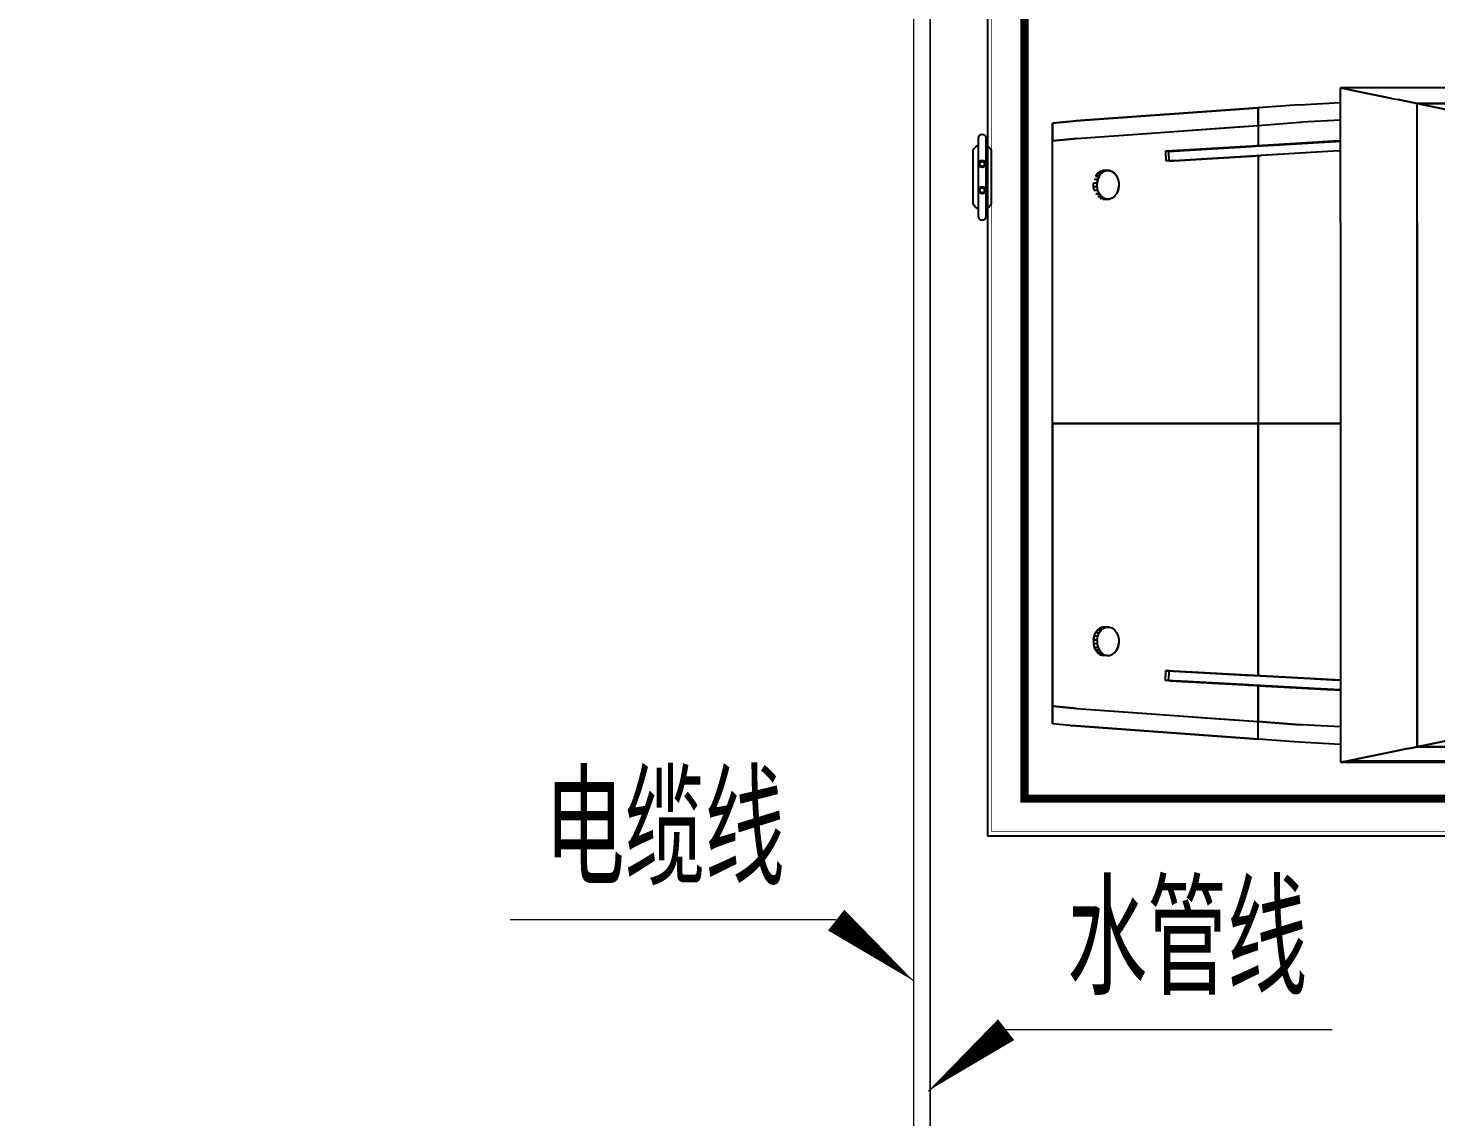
# Model space of a CAD drawing. Header units: millimetres. Extents: x -1003406 to 3312184, y 81337 to 716393.
# Drawn here: x 1476079 to 1484629, y 188892 to 195506 of the extents above; entities that cross this region are included whole.
import ezdxf

# ---------------------------------------------------------------- set-up
doc = ezdxf.new("R2010")
doc.units = ezdxf.units.MM
doc.header["$LTSCALE"] = 10
doc.linetypes.add('-6_350_HOLE$0$DASH', pattern=[0.35, 0.25, -0.1])
doc.layers.get('0').update_dxf_attribs({"linetype": 'CONTINUOUS'})
for name, color, linetype in [('PUB_TEXT', 7, 'CONTINUOUS'), ('W- bollard系船栓', 4, 'CONTINUOUS'), ('W-_ANTICOLLISION防撞措施', 192, 'CONTINUOUS'), ('W-FLOAT_BOWL浮筒', 253, 'CONTINUOUS'), ('W-STEEL_FRAME钢架', 3, 'CONTINUOUS'), ('配筋率', 61, 'CONTINUOUS')]:
    doc.layers.add(name, color=color, linetype=linetype)
doc.layers.add('文字及标注', color=3, linetype='CONTINUOUS', lineweight=15)
doc.styles.add('_TCH_DIM', font='SIMPLEX', dxfattribs={"bigfont": 'GBCBIG'})

# ---------------------------------------------------------------- blocks, each defined once
blk = doc.blocks.new('$matou$00000081')
at = {"elevation": 0}
for points in [[(115.4, -12.5, 1.151757), (115.4, 12.5), (-115.4, 12.5, 1.151757), (-115.4, -12.5), (115.4, -12.5)], [(-96.2, 12.5, -0.182727), (-79.9, 27.6), (80.9, 27.6, -0.182727), (97.2, 12.5)], [(97.2, -12.5, -0.182727), (80.9, -27.6), (-79.9, -27.6, -0.182727), (-96.2, -12.5, -0.127039)]]:
    blk.add_lwpolyline(points, format="xyb", dxfattribs=at)
for centre, radius in [((-39.5, 0, 0), 10.9), ((-39.5, 0, 0), 7.27), ((40.5, 0, 0), 10.9), ((40.5, 0, 0), 7.27)]:
    blk.add_circle(centre, radius)
blk = doc.blocks.new('$matou$00000062')
at = {"color": 0, "linetype": 'Continuous'}
for p, q in [((-1659.6, 7196.1), (-1650.7, 7299.6)), ((-1650.7, 7299.6), (-1659.6, 7196.1)), ((-1650.7, 7299.2), (-1554.1, 7300)), ((-1650.7, 7299.2), (-1650.7, 7300)), ((-1650.7, 7300), (-1554.1, 7300)), ((-1650.7, 7299.2), (-1554.1, 7300)), ((-1554.1, 7299.6), (-1650.7, 7299.6)), ((-1554.1, 7299.6), (-1650.7, 7299.6)), ((-1650.7, 7299.2), (-1554.1, 7299.2)), ((-1606.1, 7300), (-1606.1, 7300)), ((-1606.1, 7300), (-1606.1, 7300)), ((-1563.1, 7196.1), (-1554.1, 7299.2)), ((-1554.1, 7299.2), (-1563.1, 7196.1)), ((-1563.1, 7196.1), (-1554.1, 7299.2)), ((-1554.1, 7300), (-1554.1, 7299.2)), ((0, 7299.6), (-1554.1, 7299.6)), ((0, 7299.6), (-1554.1, 7299.6)), ((0, 7299.6), (0, 7196.1)), ((0, 7196.1), (0, 7299.6)), ((1554.1, 7299.6), (0, 7299.6)), ((0, 7299.6), (1554.1, 7299.6)), ((0, 7196.1), (0, 7299.6)), ((0, 7196.1), (0, 7299.6)), ((1554.1, 7299.2), (1554.1, 7300)), ((1650.7, 7300), (1554.1, 7300)), ((1650.7, 7300), (1554.1, 7299.2)), ((1650.7, 7300), (1554.1, 7299.2)), ((1554.1, 7299.6), (1650.7, 7299.6)), ((1554.1, 7299.6), (1650.7, 7299.6)), ((1563.1, 7196.1), (1554.1, 7299.2)), ((1554.1, 7299.2), (1563.1, 7196.1)), ((1650.7, 7299.2), (1554.1, 7299.2)), ((1563.1, 7196.1), (1554.1, 7299.2)), ((1606.1, 7300), (1606.1, 7300)), ((1606.1, 7300), (1606.1, 7300)), ((1650.7, 7300), (1650.7, 7299.2)), ((1659.6, 7196.1), (1650.7, 7299.6)), ((1659.6, 7196.1), (1650.7, 7299.6)), ((-1662.6, 7162.1), (-1659.6, 7196.1)), ((-1659.6, 7196.1), (-1662.6, 7162.1)), ((-1563.1, 7196.1), (-1566.4, 7157.9)), ((-1563.1, 7196.1), (-1566.4, 7157.9)), ((-1566.4, 7157.9), (-1563.1, 7196.1)), ((0, 7196.1), (0, 6741.8)), ((0, 6741.8), (0, 7196.1)), ((0, 7196.1), (0, 6741.8)), ((0, 6741.8), (0, 7196.1)), ((1566.4, 7157.9), (1563.1, 7196.1)), ((1563.1, 7196.1), (1566.4, 7157.9)), ((1563.1, 7196.1), (1566.4, 7157.9)), ((1662.6, 7162.1), (1659.6, 7196.1)), ((1659.6, 7196.1), (1662.6, 7162.1)), ((-1734.6, 6084.7), (-1662.6, 7162.4)), ((-1662.6, 7162.1), (-1734.6, 6084.4)), ((-1734.6, 6084.4), (-1662.6, 7162.1)), ((-1734.6, 6084.7), (-1662.6, 7161.7)), ((-1734.6, 6084), (-1662.6, 7161.7)), ((-1734.6, 6084.7), (-1662.6, 7161.7)), ((-1662.6, 7161.7), (-1662.6, 7162.4)), ((-1566.4, 7157.9), (-1638.1, 6084.4)), ((-1566.4, 7157.9), (-1638.1, 6084.4)), ((-1566.4, 7157.9), (-1594.2, 6741.8)), ((1566.4, 7157.9), (1638.1, 6084.4)), ((1566.4, 7157.9), (1638.1, 6084.4)), ((1566.4, 7157.9), (1594.2, 6741.8)), ((1662.6, 7161.7), (1662.6, 7162.4)), ((1734.6, 6084.7), (1662.6, 7162.4)), ((1662.6, 7162.1), (1734.6, 6084.4)), ((1662.6, 7162.1), (1734.6, 6084.4)), ((1734.6, 6084.7), (1662.6, 7161.7)), ((1734.6, 6084), (1662.6, 7161.7)), ((1734.6, 6084.7), (1662.6, 7161.7)), ((-1373.6, 7033.6), (-1358.8, 7045.3)), ((-1358.8, 7045.3), (-1358.8, 7023.8)), ((-1358.8, 7023.8), (-1358.8, 7045.3)), ((-1340.8, 7032), (-1340.8, 7053.5)), ((-1340.8, 7032), (-1340.8, 7053.5)), ((-1320.7, 7036.1), (-1320.7, 7057.6)), ((-1320.7, 7036.1), (-1320.7, 7057.6)), ((-1300.1, 7057.3), (-1320.7, 7057.6)), ((-1300.1, 7035.8), (-1300.1, 7057.3)), ((-1300.1, 7035.8), (-1300.1, 7057.3)), ((-1280.3, 7052.7), (-1300.1, 7057.3)), ((-1280.3, 7031.2), (-1280.3, 7052.7)), ((-1280.3, 7031.2), (-1280.3, 7052.7)), ((-1262.6, 7022.6), (-1262.6, 7044)), ((-1262.6, 7044), (-1262.6, 7022.6)), ((1135.6, 7033.6), (1150.4, 7045.3)), ((1150.4, 7045.3), (1135.6, 7033.6)), ((1168.4, 7053.5), (1150.4, 7045.3)), ((1168.4, 7053.5), (1150.4, 7045.3)), ((1150.4, 7023.8), (1150.4, 7045.3)), ((1150.4, 7023.8), (1150.4, 7045.3)), ((1188.4, 7057.6), (1168.4, 7053.5)), ((1168.4, 7053.5), (1188.4, 7057.6)), ((1168.4, 7032), (1168.4, 7053.5)), ((1168.4, 7032), (1168.4, 7053.5)), ((1188.4, 7036.1), (1188.4, 7057.6)), ((1188.4, 7057.6), (1188.4, 7036.1)), ((1188.4, 7057.6), (1209, 7057.3)), ((1188.4, 7057.6), (1209, 7057.3)), ((1209, 7057.3), (1209, 7035.8)), ((1209, 7057.3), (1209, 7035.8)), ((1209, 7057.3), (1228.9, 7052.7)), ((1209, 7057.3), (1228.9, 7052.7)), ((1228.9, 7052.7), (1228.9, 7031.2)), ((1228.9, 7052.7), (1246.5, 7044)), ((1228.9, 7052.7), (1228.9, 7031.2)), ((1246.5, 7044), (1228.9, 7052.7)), ((1246.5, 7044), (1260.9, 7031.9)), ((1246.5, 7022.6), (1246.5, 7044)), ((1246.5, 7044), (1246.5, 7022.6)), ((1260.9, 7031.9), (1246.5, 7044)), ((-1390.2, 6964.6), (-1390.2, 6986.1)), ((-1390.2, 6964.6), (-1390.2, 6986.1)), ((-1390.2, 6964.6), (-1389.9, 6981.5)), ((-1389.9, 6981.5), (-1390.2, 6964.6)), ((-1385.2, 6948.3), (-1390.2, 6964.6)), ((-1390.2, 6964.6), (-1385.2, 6948.3)), ((-1389.9, 7003), (-1390, 6997.2)), ((-1384.2, 7019.2), (-1389.9, 7003)), ((-1389.9, 6981.5), (-1389.9, 7003)), ((-1389.9, 6981.5), (-1389.9, 7003)), ((-1389.9, 6981.5), (-1384.2, 6997.7)), ((-1384.2, 6997.7), (-1389.9, 6981.5)), ((-1373.6, 7033.6), (-1384.2, 7019.2)), ((-1384.2, 6997.7), (-1384.2, 7019.2)), ((-1384.2, 6997.7), (-1384.2, 7019.2)), ((-1384.2, 6997.7), (-1373.6, 7012.1)), ((-1373.6, 7012.1), (-1384.2, 6997.7)), ((-1373.6, 7012.1), (-1373.6, 7033.6)), ((-1373.6, 7033.6), (-1373.6, 7012.1)), ((-1373.6, 7012.1), (-1358.8, 7023.8)), ((-1373.6, 7012.1), (-1358.8, 7023.8)), ((-1358.8, 7023.8), (-1340.8, 7032)), ((-1340.8, 7032), (-1358.8, 7023.8)), ((-1340.8, 7032), (-1320.7, 7036.1)), ((-1320.7, 7036.1), (-1340.8, 7032)), ((-1300.1, 7035.8), (-1320.7, 7036.1)), ((-1300.1, 7035.8), (-1320.7, 7036.1)), ((-1280.3, 7031.2), (-1300.1, 7035.8)), ((-1280.3, 7031.2), (-1300.1, 7035.8)), ((-1262.6, 7022.6), (-1280.3, 7031.2)), ((-1262.6, 7022.6), (-1280.3, 7031.2)), ((-1248.3, 7010.4), (-1262.6, 7022.6)), ((-1248.3, 7010.4), (-1262.6, 7022.6)), ((-1248.3, 7031.9), (-1248.3, 7010.4)), ((-1248.3, 7010.4), (-1248.3, 7031.9)), ((-1248.3, 7010.4), (-1238.3, 6995.7)), ((-1238.3, 6995.7), (-1248.3, 7010.4)), ((-1238.3, 6995.7), (-1238.3, 7017.2)), ((-1238.3, 7017.2), (-1238.3, 6995.7)), ((-1233.2, 7000.9), (-1238.3, 7017.2)), ((-1233.2, 6979.4), (-1238.3, 6995.7)), ((-1233.2, 6979.4), (-1238.3, 6995.7)), ((-1233.2, 6979.4), (-1233.6, 6962.5)), ((-1233.6, 6962.5), (-1233.2, 6979.4)), ((-1233.2, 7000.9), (-1233.2, 6979.4)), ((-1233.2, 6979.4), (-1233.2, 7000.9)), ((1118.9, 6986.1), (1119.3, 7003)), ((1119.3, 7003), (1118.9, 6986.1)), ((1118.9, 6964.6), (1118.9, 6986.1)), ((1118.9, 6964.6), (1118.9, 6986.1)), ((1119.3, 6981.5), (1118.9, 6964.6)), ((1119.3, 6981.5), (1118.9, 6964.6)), ((1118.9, 6964.6), (1124, 6948.3)), ((1118.9, 6964.6), (1124, 6948.3)), ((1119.3, 7003), (1125, 7019.2)), ((1125, 7019.2), (1119.3, 7003)), ((1119.3, 6981.5), (1119.3, 7003)), ((1119.3, 6981.5), (1119.3, 7003)), ((1125, 6997.7), (1119.3, 6981.5)), ((1125, 6997.7), (1119.3, 6981.5)), ((1125, 7019.2), (1135.6, 7033.6)), ((1135.6, 7033.6), (1125, 7019.2)), ((1125, 6997.7), (1125, 7019.2)), ((1125, 6997.7), (1125, 7019.2)), ((1135.6, 7012.1), (1125, 6997.7)), ((1135.6, 7012.1), (1125, 6997.7)), ((1135.6, 7012.1), (1135.6, 7033.6)), ((1135.6, 7012.1), (1135.6, 7033.6)), ((1135.6, 7012.1), (1150.4, 7023.8)), ((1150.4, 7023.8), (1135.6, 7012.1)), ((1168.4, 7032), (1150.4, 7023.8)), ((1168.4, 7032), (1150.4, 7023.8)), ((1188.4, 7036.1), (1168.4, 7032)), ((1188.4, 7036.1), (1168.4, 7032)), ((1188.4, 7036.1), (1209, 7035.8)), ((1188.4, 7036.1), (1209, 7035.8)), ((1209, 7035.8), (1228.9, 7031.2)), ((1209, 7035.8), (1228.9, 7031.2)), ((1228.9, 7031.2), (1246.5, 7022.6)), ((1228.9, 7031.2), (1246.5, 7022.6)), ((1260.9, 7010.4), (1246.5, 7022.6)), ((1246.5, 7022.6), (1260.9, 7010.4)), ((1260.9, 7010.4), (1260.9, 7031.9)), ((1260.9, 7031.9), (1270.9, 7017.2)), ((1260.9, 7010.4), (1260.9, 7031.9)), ((1270.9, 7017.2), (1260.9, 7031.9)), ((1260.9, 7010.4), (1270.9, 6995.7)), ((1260.9, 7010.4), (1270.9, 6995.7)), ((1270.9, 7017.2), (1275.9, 7000.9)), ((1270.9, 6995.7), (1270.9, 7017.2)), ((1270.9, 6995.7), (1270.9, 7017.2)), ((1275.9, 7000.9), (1270.9, 7017.2)), ((1270.9, 6995.7), (1275.9, 6979.4)), ((1270.9, 6995.7), (1275.9, 6979.4)), ((1275.9, 6979.4), (1275.6, 6962.5)), ((1275.9, 6979.4), (1275.6, 6962.5)), ((1275.9, 6979.4), (1275.9, 7000.9)), ((1275.9, 6979.4), (1275.9, 7000.9)), ((-1375.2, 6933.6), (-1385.2, 6948.3)), ((-1385.2, 6948.3), (-1375.2, 6933.6)), ((-1360.8, 6921.5), (-1375.2, 6933.6)), ((-1375.2, 6933.6), (-1360.8, 6921.5)), ((-1360.8, 6921.5), (-1343.2, 6912.8)), ((-1360.8, 6921.5), (-1343.2, 6912.8)), ((-1343.2, 6912.8), (-1323.3, 6908.2)), ((-1343.2, 6912.8), (-1323.3, 6908.2)), ((-1323.3, 6908.2), (-1302.7, 6907.9)), ((-1323.3, 6908.2), (-1302.7, 6907.9)), ((-1282.7, 6912), (-1302.7, 6907.9)), ((-1302.7, 6907.9), (-1282.7, 6912)), ((-1264.7, 6920.2), (-1282.7, 6912)), ((-1282.7, 6912), (-1264.7, 6920.2)), ((-1264.7, 6920.2), (-1249.9, 6931.9)), ((-1264.7, 6920.2), (-1249.9, 6931.9)), ((-1239.2, 6946.3), (-1249.9, 6931.9)), ((-1249.9, 6931.9), (-1239.2, 6946.3)), ((-1239.2, 6946.3), (-1233.6, 6962.5)), ((-1239.2, 6946.3), (-1233.6, 6962.5)), ((1124, 6948.3), (1134, 6933.6)), ((1124, 6948.3), (1134, 6933.6)), ((1134, 6933.6), (1148.3, 6921.5)), ((1134, 6933.6), (1148.3, 6921.5)), ((1148.3, 6921.5), (1166, 6912.8)), ((1148.3, 6921.5), (1166, 6912.8)), ((1166, 6912.8), (1185.8, 6908.2)), ((1166, 6912.8), (1185.8, 6908.2)), ((1185.8, 6908.2), (1206.5, 6907.9)), ((1185.8, 6908.2), (1206.5, 6907.9)), ((1226.5, 6912), (1206.5, 6907.9)), ((1206.5, 6907.9), (1226.5, 6912)), ((1244.5, 6920.2), (1226.5, 6912)), ((1226.5, 6912), (1244.5, 6920.2)), ((1259.3, 6931.9), (1244.5, 6920.2)), ((1244.5, 6920.2), (1259.3, 6931.9)), ((1269.9, 6946.3), (1259.3, 6931.9)), ((1269.9, 6946.3), (1259.3, 6931.9)), ((1275.6, 6962.5), (1269.9, 6946.3)), ((1275.6, 6962.5), (1269.9, 6946.3)), ((-1594.2, 6741.8), (-1624.5, 6287.6)), ((0, 6741.8), (0, 6287.6)), ((0, 6287.6), (0, 6741.8)), ((0, 6741.8), (0, 6287.6)), ((0, 6287.6), (0, 6741.8)), ((1594.2, 6741.8), (1624.5, 6287.6)), ((-1526.6, 6077.1), (-1498, 6591.3)), ((-1497.3, 6605.9), (-1525.9, 6091.6)), ((-1497.2, 6585.2), (-1525.8, 6070.9)), ((-1497.2, 6585.2), (-1522.8, 6123.5)), ((-1522.8, 6123.5), (-1497.2, 6585.2)), ((-1498, 6591.3), (-1522.2, 6156)), ((-1522.2, 6156), (-1498, 6591.3)), ((-1498, 6591.3), (-1510.1, 6365.2)), ((-1498, 6591.3), (-1510.1, 6365.2)), ((-1509.4, 6377.2), (-1497.3, 6604)), ((-1497.3, 6604), (-1509.4, 6377.2)), ((-1509.4, 6377.2), (-1497.2, 6587)), ((-1497.2, 6587), (-1509.4, 6377.2)), ((-1495.7, 6611.5), (-1506.9, 6410.3)), ((-1498.5, 5607.3), (-1444.2, 6583.2)), ((-1497.3, 6605.9), (-1495.8, 6632.2)), ((-1497.3, 6605.9), (-1495.8, 6632.2)), ((-1497.3, 6604), (-1497.2, 6587)), ((-1497.2, 6587), (-1497.3, 6604)), ((-1495.7, 6611.5), (-1497.2, 6585.2)), ((-1497.2, 6585.2), (-1495.7, 6611.5)), ((-1495.8, 6632.2), (-1442.9, 6630.2)), ((-1495.7, 6611.5), (-1495.8, 6632.2)), ((-1495.8, 6632.2), (-1442.9, 6630.2)), ((-1495.8, 6632.2), (-1495.7, 6611.5)), ((-1442.8, 6609.5), (-1495.7, 6611.5)), ((-1442.8, 6609.5), (-1495.7, 6611.5)), ((-1444.2, 6583.2), (-1472.8, 6069)), ((-1442.8, 6609.5), (-1470.1, 6118.2)), ((-1444.2, 6583.2), (-1469.9, 6121.5)), ((-1469.9, 6121.5), (-1444.2, 6583.2)), ((-1444.2, 6583.2), (-1442.8, 6609.5)), ((-1442.8, 6609.5), (-1444.2, 6583.2)), ((-1442.8, 6609.5), (-1442.9, 6630.2)), ((-1442.8, 6609.5), (-1442.9, 6630.2)), ((1359.7, 6610.4), (1359.8, 6631)), ((1359.8, 6631), (1359.7, 6610.4)), ((1412.7, 6612.2), (1359.7, 6610.4)), ((1412.7, 6612.2), (1359.7, 6610.4)), ((1359.7, 6610.4), (1411.7, 5596.4)), ((1359.7, 6610.4), (1361.1, 6584.1)), ((1361.1, 6584.1), (1359.7, 6610.4)), ((1359.8, 6631), (1412.8, 6632.9)), ((1359.8, 6631), (1412.8, 6632.9)), ((1361.1, 6584.1), (1387.4, 6069.7)), ((1361.1, 6584.1), (1384.7, 6122.3)), ((1411.7, 5596.4), (1361.1, 6584.1)), ((1384.7, 6122.3), (1361.1, 6584.1)), ((1412.7, 6612.2), (1412.8, 6632.9)), ((1412.7, 6612.2), (1412.8, 6632.9)), ((1414, 6585.9), (1412.7, 6612.2)), ((1412.7, 6612.2), (1414, 6585.9)), ((1414.1, 6606.6), (1412.8, 6632.9)), ((1414.1, 6606.6), (1412.8, 6632.9)), ((1414.1, 6604.7), (1414, 6587.7)), ((1414.1, 6604.7), (1414, 6587.7)), ((1414, 6587.7), (1425.3, 6377.8)), ((1414, 6587.7), (1425.3, 6377.8)), ((1414, 6585.9), (1437.7, 6124.1)), ((1437.7, 6124.1), (1414, 6585.9)), ((1455.1, 5784.4), (1414, 6585.9)), ((1414, 6585.9), (1414, 6585.9)), ((1414.1, 6606.6), (1440.5, 6092.2)), ((1414.1, 6604.7), (1425.3, 6377.8)), ((1414.1, 6604.7), (1425.3, 6377.8)), ((1437.1, 6156.6), (1414.8, 6592)), ((1414.8, 6592), (1437.1, 6156.6)), ((1414.8, 6592), (1425.9, 6365.8)), ((1414.8, 6592), (1437.1, 6156.6)), ((1425.9, 6365.8), (1414.8, 6592)), ((-1497.9, 6573.4), (-1522.1, 6138)), ((-1497.9, 6573.4), (-1522.1, 6138)), ((-1510.1, 6364.2), (-1497.9, 6573.4)), ((-1497.9, 6573.4), (-1510.1, 6364.2)), ((1414.7, 6574.1), (1425.9, 6364.9)), ((1425.9, 6364.9), (1414.7, 6574.1)), ((1437, 6138.6), (1414.7, 6574.1)), ((1437, 6138.6), (1414.7, 6574.1)), ((-1510.8, 6352.2), (-1522.9, 6125.4)), ((-1510.8, 6352.2), (-1522.9, 6125.4)), ((-1510.8, 6352.2), (-1522.9, 6142.4)), ((-1522.9, 6142.4), (-1510.8, 6352.2)), ((-1522.2, 6156), (-1510.1, 6365.2)), ((-1522.2, 6156), (-1510.1, 6365.2)), ((-1510.1, 6364.2), (-1522.1, 6138)), ((-1522.1, 6138), (-1510.1, 6364.2)), ((-1510.8, 6352.2), (-1510.1, 6364.2)), ((-1509.4, 6377.2), (-1510.1, 6365.2)), ((-1509.6, 6364.2), (-1510.1, 6364.2)), ((1425.9, 6365.8), (1425.3, 6377.8)), ((1425.9, 6364.9), (1425.4, 6364.8)), ((1425.9, 6365.8), (1437.1, 6156.6)), ((1425.9, 6365.8), (1437.1, 6156.6)), ((1426.5, 6352.9), (1425.9, 6364.9)), ((1425.9, 6364.9), (1437, 6138.6)), ((1437, 6138.6), (1425.9, 6364.9)), ((1437.7, 6126), (1426.5, 6352.9)), ((1426.5, 6352.9), (1437.7, 6126)), ((1437.8, 6143), (1426.5, 6352.9)), ((1437.8, 6143), (1426.5, 6352.9)), ((-1624.5, 6287.6), (-1638.1, 6084.4)), ((0, 6287.6), (0, 6084.4)), ((0, 6084.4), (0, 6287.6)), ((0, 6287.6), (0, 6084.4)), ((0, 6084.4), (0, 6287.6)), ((1624.5, 6287.6), (1638.1, 6084.4)), ((-1526.6, 6077.1), (-1522.2, 6156)), ((-1525.8, 6070.9), (-1522.8, 6123.5)), ((-1525.8, 6070.9), (-1522.8, 6123.5)), ((-1523, 6146.3), (-1522.9, 6144.2)), ((-1523, 6146.3), (-1522.9, 6144.2)), ((-1522.9, 6142.4), (-1522.9, 6125.4)), ((-1522.9, 6142.4), (-1521.9, 6142.3)), ((-1522.9, 6142.4), (-1522.9, 6125.4)), ((-1521.9, 6142.3), (-1522.9, 6142.4)), ((-1472.8, 6069), (-1469.9, 6121.5)), ((-1472.8, 6069), (-1469.9, 6121.5)), ((1387.4, 6069.7), (1384.7, 6122.3)), ((1387.4, 6069.7), (1384.7, 6122.3)), ((1436.9, 6142.9), (1437.8, 6143)), ((1437.8, 6143), (1436.9, 6142.9)), ((1441.2, 6077.7), (1437.1, 6156.6)), ((1437.8, 6143), (1437.7, 6126)), ((1437.7, 6126), (1437.8, 6143)), ((1437.7, 6124.1), (1452.2, 5840.6)), ((1437.8, 6144.8), (1437.8, 6146.9)), ((1437.8, 6144.8), (1437.8, 6146.9)), ((1440.4, 6071.5), (1437.8, 6122.4)), ((1440.4, 6071.5), (1437.8, 6122.4)), ((-1751.8, 5841), (-1734.6, 6084.4)), ((-1751.8, 5841), (-1734.6, 6084.4)), ((-1734.6, 6084.7), (-1734.6, 6084)), ((-1734.6, 6084.4), (-1638.1, 6084.4)), ((-1638.1, 6084.4), (-1734.6, 6084.4)), ((-1638.1, 6084.4), (-1655.6, 5837.6)), ((-1638.1, 6084.4), (-1655.6, 5837.6)), ((-1638.1, 6084.4), (-1655.6, 5837.6)), ((-1638.1, 6084.4), (-1526.3, 6084.4)), ((-1638.1, 6084.4), (-1526.3, 6084.4)), ((-1552.1, 5596.4), (-1524.6, 6091.8)), ((-1552.1, 5596.4), (-1525.8, 6070.9)), ((-1525.9, 6091.6), (-1551.5, 5629.9)), ((-1525.9, 6091.6), (-1551.5, 5629.9)), ((-1550.8, 5641.7), (-1526.6, 6077.1)), ((-1550.8, 5641.7), (-1526.6, 6077.1)), ((-1526.5, 6059.1), (-1550.7, 5623.8)), ((-1526.5, 6059.1), (-1550.7, 5623.8)), ((-1526.6, 6077.1), (-1538.6, 5850.9)), ((-1526.6, 6077.1), (-1538.6, 5850.9)), ((-1526.5, 6059.1), (-1538.6, 5849.9)), ((-1538.6, 5849.9), (-1526.5, 6059.1)), ((-1525.9, 6089.8), (-1537.9, 5862.9)), ((-1537.9, 5862.9), (-1525.9, 6089.8)), ((-1537.9, 5862.9), (-1525.8, 6072.8)), ((-1525.8, 6072.8), (-1537.9, 5862.9)), ((-1525.9, 6091.6), (-1525.9, 6093.7)), ((-1525.9, 6091.6), (-1525.9, 6093.7)), ((-1525.8, 6072.8), (-1525.9, 6089.8)), ((-1525.8, 6072.8), (-1525.9, 6089.8)), ((-1498.5, 5607.3), (-1472.8, 6069)), ((-1498.5, 5607.3), (-1472.8, 6069)), ((-1472, 6084.4), (0, 6084.4)), ((-1472, 6084.4), (0, 6084.4)), ((0, 5596.4), (0, 6084.4)), ((0, 5596.4), (0, 6084.4)), ((1386.7, 6084.4), (0, 6084.4)), ((0, 6084.4), (0, 5596.4)), ((0, 6084.4), (0, 5596.4)), ((0, 6084.4), (1386.7, 6084.4)), ((1411.7, 5596.4), (1387.4, 6069.7)), ((1440.5, 6090.4), (1440.4, 6073.4)), ((1440.5, 6090.4), (1440.4, 6073.4)), ((1440.4, 6073.4), (1451.6, 5863.5)), ((1451.6, 5863.5), (1440.4, 6073.4)), ((1464.1, 5609.8), (1440.4, 6071.5)), ((1440.4, 6071.5), (1464.1, 5609.8)), ((1440.5, 6092.2), (1440.5, 6094.3)), ((1440.5, 6094.3), (1440.5, 6092.2)), ((1440.5, 6092.2), (1464.2, 5630.5)), ((1464.2, 5630.5), (1440.5, 6092.2)), ((1440.5, 6090.4), (1451.6, 5863.5)), ((1451.6, 5863.5), (1440.5, 6090.4)), ((1638.1, 6084.4), (1440.9, 6084.4)), ((1440.9, 6084.4), (1638.1, 6084.4)), ((1441.1, 6059.7), (1452.3, 5850.5)), ((1452.3, 5850.5), (1441.1, 6059.7)), ((1464.8, 5596.4), (1441.1, 6059.7)), ((1452.3, 5851.5), (1441.2, 6077.7)), ((1452.3, 5851.5), (1441.2, 6077.7)), ((1465.8, 5596.4), (1441.2, 6077.7)), ((1463.5, 5642.2), (1441.2, 6077.7)), ((1441.2, 6077.7), (1463.5, 5642.2)), ((1638.1, 6084.4), (1655.6, 5837.6)), ((1655.6, 5837.6), (1638.1, 6084.4)), ((1734.6, 6084.4), (1638.1, 6084.4)), ((1734.6, 6084.4), (1638.1, 6084.4)), ((1638.1, 6084.4), (1655.6, 5837.6)), ((1734.6, 6084.7), (1734.6, 6084)), ((1751.8, 5841), (1734.6, 6084.4)), ((1751.8, 5841), (1734.6, 6084.4)), ((-1751.8, 5841), (-1764.3, 5596.4)), ((-1751.8, 5841), (-1764.3, 5596.4)), ((-1667.6, 5596.4), (-1656.1, 5828.5)), ((-1667.6, 5596.4), (-1656.1, 5828.5)), ((-1655.6, 5837.6), (-1656.1, 5828.5)), ((-1655.6, 5837.6), (-1656.1, 5828.5)), ((-1539.3, 5837.9), (-1551.5, 5628.1)), ((-1551.5, 5628.1), (-1539.3, 5837.9)), ((-1539.3, 5837.9), (-1551.4, 5611.1)), ((-1539.3, 5837.9), (-1551.4, 5611.1)), ((-1550.8, 5641.7), (-1538.6, 5850.9)), ((-1550.8, 5641.7), (-1538.6, 5850.9)), ((-1550.7, 5623.8), (-1538.6, 5849.9)), ((-1550.7, 5623.8), (-1538.6, 5849.9)), ((-1539.3, 5837.9), (-1538.6, 5849.9)), ((-1537.9, 5862.9), (-1538.6, 5850.9)), ((-1538.1, 5849.9), (-1538.6, 5849.9)), ((1452.3, 5851.5), (1451.6, 5863.5)), ((1452.3, 5850.5), (1451.8, 5850.5)), ((1452.3, 5851.5), (1463.5, 5642.2)), ((1452.3, 5851.5), (1463.5, 5642.2)), ((1463.4, 5624.4), (1452.3, 5850.5)), ((1452.3, 5850.5), (1463.4, 5624.4)), ((1452.9, 5838.5), (1452.3, 5850.5)), ((1452.9, 5838.5), (1464.1, 5611.6)), ((1464.1, 5611.6), (1452.9, 5838.5)), ((1464.1, 5628.6), (1452.9, 5838.5)), ((1464.1, 5628.6), (1452.9, 5838.5)), ((1656.1, 5828.5), (1655.6, 5837.6)), ((1656.1, 5828.5), (1655.6, 5837.6)), ((1667.6, 5596.4), (1656.1, 5828.5)), ((1667.6, 5596.4), (1656.1, 5828.5)), ((1667.6, 5596.4), (1656.1, 5828.5)), ((1764.3, 5596.4), (1751.8, 5841)), ((1764.3, 5596.4), (1751.8, 5841)), ((-1541.7, 5784), (-1551.4, 5609.2)), ((-1551.4, 5609.2), (-1541.7, 5784)), ((1403.7, 5751.5), (1411.1, 5608)), ((1411.1, 5608), (1403.7, 5751.5)), ((-1844.1, 3407.9), (-1844.1, 5596.4)), ((-1844.1, 3407.9), (-1844.1, 5596.4)), ((-1844.1, 5596.4), (-1837.2, 5559.7)), ((-1837.2, 5559.7), (-1844.1, 5596.4)), ((-1104, 5596.4), (-1844.1, 5596.4)), ((-1104, 5596.4), (-1844.1, 5596.4)), ((-1551.5, 5629.9), (-1553.4, 5596.4)), ((-1553.3, 5596.4), (-1550.8, 5641.7)), ((-1552.2, 5596.4), (-1550.7, 5623.8)), ((-1551.4, 5609.2), (-1552.1, 5596.4)), ((-1552.1, 5596.4), (-1551.4, 5609.2)), ((-1551.5, 5632.2), (-1551.5, 5629.9)), ((-1551.5, 5629.9), (-1551.5, 5632.2)), ((-1551.5, 5628.1), (-1551.4, 5611.1)), ((-1551.5, 5628.1), (-1550.5, 5628.1)), ((-1551.5, 5628.1), (-1551.4, 5611.1)), ((-1550.5, 5628.1), (-1551.5, 5628.1)), ((-1499.1, 5596.4), (-1498.5, 5607.3)), ((-1499.1, 5596.4), (-1498.5, 5607.3)), ((-1498.5, 5607.3), (-1499.1, 5596.4)), ((-1499.1, 5596.4), (-1498.5, 5607.3)), ((-1104, 5596.4), (1862.1, 5596.4)), ((-1104, 5596.4), (1862.1, 5596.4)), ((1411.7, 5596.4), (1411.1, 5608)), ((1463.2, 5628.6), (1464.1, 5628.6)), ((1464.1, 5628.6), (1463.2, 5628.6)), ((1465.8, 5596.4), (1463.5, 5642.2)), ((1465.8, 5596.4), (1463.5, 5642.2)), ((1464.1, 5611.6), (1464.1, 5628.6)), ((1464.1, 5628.6), (1464.1, 5611.6)), ((1464.7, 5596.4), (1464.1, 5609.8)), ((1464.7, 5596.4), (1464.1, 5609.8)), ((1464.1, 5609.8), (1464.7, 5596.4)), ((1464.2, 5630.5), (1464.2, 5632.7)), ((1464.2, 5630.5), (1464.2, 5632.7)), ((1464.2, 5630.5), (1465.9, 5596.4)), ((1464.2, 5630.5), (1465.9, 5596.4)), ((1862.1, 5596.4), (1855.2, 5559.7)), ((1855.2, 5559.7), (1862.1, 5596.4)), ((1862.1, 5596.4), (1862.1, 1219.5)), ((1862.1, 1219.5), (1862.1, 5596.4)), ((-1837.2, 5559.7), (-1830.1, 5522.5)), ((-1830.1, 5522.5), (-1837.2, 5559.7)), ((-1830.1, 5522.5), (-1823, 5484.8)), ((-1823, 5484.8), (-1830.1, 5522.5)), ((1848.2, 5522.5), (1841, 5484.8)), ((1841, 5484.8), (1848.2, 5522.5)), ((1848.2, 5522.5), (1855.2, 5559.7)), ((1848.2, 5522.5), (1855.2, 5559.7)), ((1855.2, 1256.2), (1855.2, 5559.7)), ((-1823, 5484.8), (-1815.9, 5446.7)), ((-1815.9, 5446.7), (-1823, 5484.8)), ((-1815.9, 5446.7), (-1808.6, 5408.5)), ((-1808.6, 5408.5), (-1815.9, 5446.7)), ((1833.9, 5446.7), (1826.7, 5408.5)), ((1826.7, 5408.5), (1833.9, 5446.7)), ((1841, 5484.8), (1833.9, 5446.7)), ((1833.9, 5446.7), (1841, 5484.8)), ((-1808.6, 5408.5), (-1801.4, 5370.1)), ((-1801.4, 5370.1), (-1808.6, 5408.5)), ((-1801.4, 5370.1), (-1794.2, 5331.8)), ((-1794.2, 5331.8), (-1801.4, 5370.1)), ((1819.4, 5370.1), (1812.2, 5331.8)), ((1812.2, 5331.8), (1819.4, 5370.1)), ((1826.7, 5408.5), (1819.4, 5370.1)), ((1819.4, 5370.1), (1826.7, 5408.5)), ((-1794.2, 5331.8), (-1787, 5293.5)), ((-1787, 5293.5), (-1794.2, 5331.8)), ((-1787, 5293.5), (-1779.8, 5255.5)), ((-1787, 5293.5), (-1779.8, 5255.5)), ((1805, 5293.5), (1797.8, 5255.5)), ((1797.8, 5255.5), (1805, 5293.5)), ((1812.2, 5331.8), (1805, 5293.5)), ((1805, 5293.5), (1812.2, 5331.8)), ((-1779.8, 5255.5), (-1772.7, 5217.8)), ((-1772.7, 5217.8), (-1779.8, 5255.5)), ((-1772.7, 5217.8), (-1765.7, 5180.6)), ((-1765.7, 5180.6), (-1772.7, 5217.8)), ((1790.7, 5217.8), (1783.7, 5180.6)), ((1783.7, 5180.6), (1790.7, 5217.8)), ((1797.8, 5255.5), (1790.7, 5217.8)), ((1790.7, 5217.8), (1797.8, 5255.5)), ((-1765.7, 5180.6), (-1758.7, 5143.9)), ((-1758.7, 5143.9), (-1765.7, 5180.6)), ((-1758.7, 3407.9), (-1758.7, 5143.9)), ((-1758.7, 5143.9), (-1758.7, 3407.9)), ((-1104, 5143.9), (-1758.7, 5143.9)), ((-1104, 5143.9), (-1758.7, 5143.9)), ((-1724.7, 4963.4), (-1758.7, 5143.9)), ((-1104, 5143.9), (-1758.7, 5143.9)), ((-1758.7, 5143.9), (-1724.7, 4963.4)), ((-1758.7, 5143.9), (-1758.7, 3407.9)), ((-1104, 5143.9), (1776.8, 5143.9)), ((1776.8, 5143.9), (-1104, 5143.9)), ((-1104, 5143.9), (1776.8, 5143.9)), ((1776.8, 5143.9), (1742.7, 4963.4)), ((1742.7, 4963.4), (1776.8, 5143.9)), ((1783.7, 5180.6), (1776.8, 5143.9)), ((1776.8, 5143.9), (1783.7, 5180.6)), ((1776.8, 5143.9), (1776.8, 1672)), ((1776.8, 1672), (1776.8, 5143.9)), ((1776.8, 5143.9), (1776.8, 1672))]:
    blk.add_line(p, q, dxfattribs=at)

msp = doc.modelspace()

# ---------------------------------------------------------------- linework, layer by layer
at = {"layer": 'W-_ANTICOLLISION防撞措施', "const_width": 50}
msp.add_lwpolyline([(1482056.5, 225600.6), (1482081.2, 218775.2), (1498031.5, 218775.1), (1498031.5, 216425.1), (1482032.4, 216425.1), (1482130.7, 204825.1), (1498131.5, 204825.1), (1498131.5, 202375.1), (1482131.5, 202375.1), (1482131.5, 190825.1), (1498131.5, 190825.1), (1498131.5, 188375.1), (1482131.5, 188375.1), (1482131.5, 180475.1)], dxfattribs=at)
at = {"layer": 'W-FLOAT_BOWL浮筒', "const_width": 5}
msp.add_lwpolyline([(1481906.5, 190600.1), (1497906.5, 190600.1), (1497906.5, 188600.1), (1481906.5, 188600.1), (1481906.5, 180600.1), (1475906.5, 180600.1), (1475906.5, 207612.3), (1474773.1, 213564.7), (1472793.5, 219551.7), (1469406.5, 224496.1), (1469406.5, 225600.1), (1481906.5, 225600.1), (1481906.5, 218600.1), (1497906.5, 218600.1), (1497906.5, 216600.1), (1481906.5, 216600.1), (1481906.5, 204600.1), (1497906.5, 204600.1), (1497906.5, 202600.1), (1481906.5, 202600.1), (1481906.5, 190600.1)], dxfattribs=at)
at = {"layer": 'W-FLOAT_BOWL浮筒'}
msp.add_lwpolyline([(1481906.5, 190600.1), (1497906.5, 190600.1), (1497906.5, 188600.1), (1481906.5, 188600.1), (1481906.5, 180600.1), (1475906.5, 180600.1), (1475906.5, 207612.3), (1474773.1, 213564.7), (1472793.5, 219551.7), (1469406.5, 224496.1), (1469406.5, 225600.1), (1481906.5, 225600.1), (1481906.5, 204600.1), (1497906.5, 204600.1), (1497906.5, 202600.1), (1481906.5, 202600.1), (1481906.5, 190600.1)], dxfattribs=at)
at = {"layer": 'W-STEEL_FRAME钢架', "const_width": 5}
msp.add_lwpolyline([(1481931.5, 190625.1), (1497931.5, 190625.1), (1497931.5, 188575.1), (1481931.5, 188575.1), (1481931.5, 180575.1), (1475881.5, 180575.1), (1475881.5, 207609.9), (1474748.9, 213558.4), (1472770.9, 219540.5), (1469381.5, 224488.3), (1469381.5, 225625.1), (1481931.5, 225625.1), (1481931.5, 218625.1), (1497931.5, 218625.1), (1497931.5, 216575.1), (1481931.5, 216575.1), (1481931.5, 204625.1), (1497931.5, 204625.1), (1497931.5, 202575.1), (1481931.5, 202575.1)], close=True, dxfattribs=at)
at = {"layer": '文字及标注', "color": 1, "linetype": '-6_350_HOLE$0$DASH'}
for p, q in [((1481457.9, 188150.7), (1481457.9, 197754.5)), ((1480985.5, 190088.8), (1479006, 190088.8)), ((1481458.9, 189717.1), (1480985.5, 190088.8))]:
    msp.add_line(p, q, dxfattribs=at)
at = {"layer": '文字及标注', "color": 4}
for p, q in [((1481547.2, 189051.4), (1482020.6, 189423.1)), ((1482020.6, 189423.1), (1484000.1, 189423.1))]:
    msp.add_line(p, q, dxfattribs=at)
at = {"layer": '文字及标注', "color": 4, "const_width": 10}
msp.add_lwpolyline([(1481557.9, 188150.7), (1481557.9, 197854.5), (1467413.9, 197854.5)], dxfattribs=at)
at = {"layer": '文字及标注', "color": 1, "linetype": '-6_350_HOLE$0$DASH'}
msp.add_lwpolyline([(1481458.9, 189717.1, 0, 160, 0), (1480987, 190087.7, 0, 0, 0)], format="xyseb", dxfattribs=at)
at = {"layer": '文字及标注', "color": 4}
msp.add_lwpolyline([(1481547.2, 189051.4, 0, 160, 0), (1482019.1, 189422, 0, 0, 0)], format="xyseb", dxfattribs=at)

# ---------------------------------------------------------------- block references
at = {"layer": 'W- bollard系船栓', "xscale": 2, "yscale": 2, "rotation": 89.9999999999273}
msp.add_blockref('$matou$00000081', (1481873.5, 194600.1, 0), dxfattribs=at)
at = {"layer": '配筋率', "color": 34, "xscale": 1.105263157894737, "yscale": -1.027397260273972, "rotation": 269.9999999999986}
msp.add_blockref('$matou$00000062', (1489800.7, 193104.5), dxfattribs=at)

# ---------------------------------------------------------------- texts
at = {"layer": 'PUB_TEXT', "color": 7, "linetype": '-6_350_HOLE$0$DASH', "style": '_TCH_DIM'}
msp.add_text('电缆线', height=675.18, dxfattribs=at).set_placement((1479216, 190298.8))
at = {"layer": 'PUB_TEXT', "color": 7, "style": '_TCH_DIM'}
msp.add_text('水管线', height=675.18, dxfattribs=at).set_placement((1482390.1, 189633.1))

doc.saveas('drawing.dxf')
